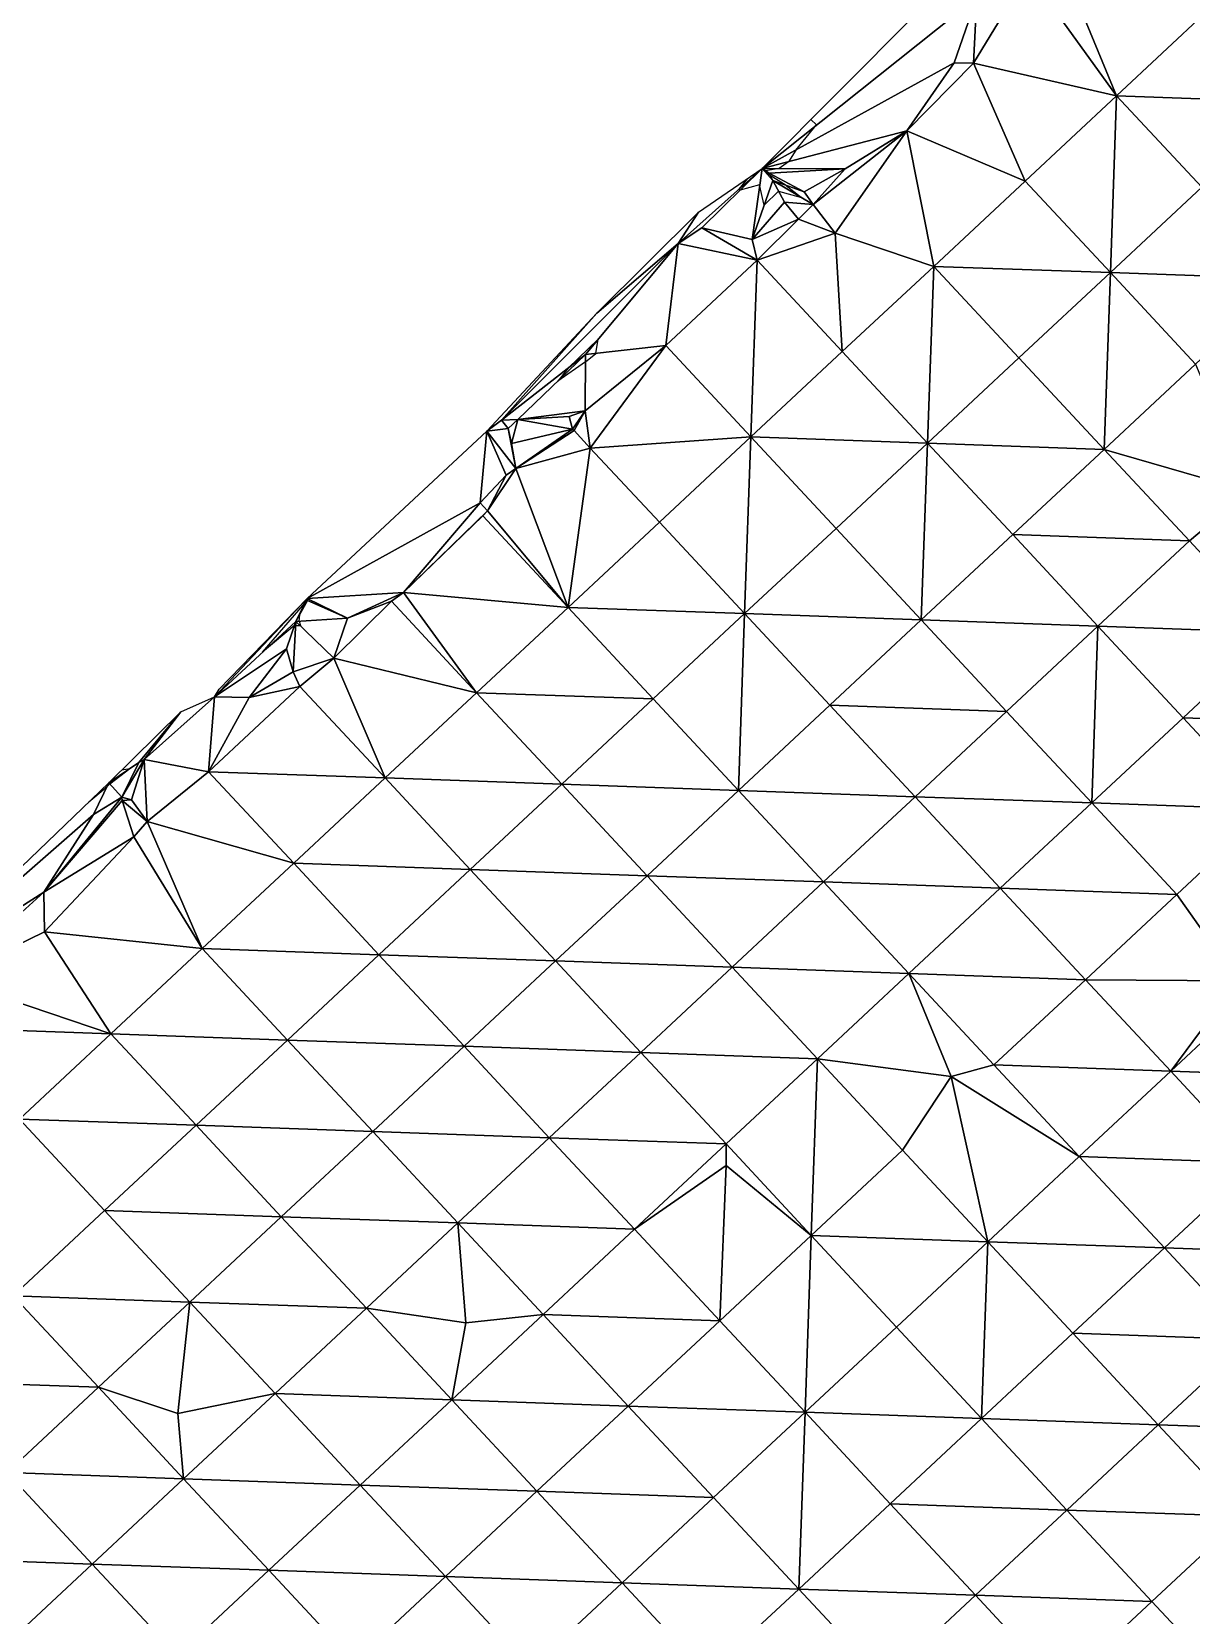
# Model space of a CAD drawing. Extents: x 452550 to 453808, y 451368 to 453069.
# Drawn here: x 453420.4 to 453513.2, y 451974.8 to 452101.4 of the extents above; entities that cross this region are included whole.
import ezdxf

# ---------------------------------------------------------------- set-up
doc = ezdxf.new("R2010")
doc.units = 0
doc.header["$LTSCALE"] = 0.35
doc.header["$MEASUREMENT"] = 0
doc.linetypes.add('DASHED', pattern=[5442.857143, 3628.571429, -1814.285714])
doc.layers.add('Default', color=42, linetype='Continuous', lineweight=25)
doc.layers.add('FPS_Contours-Minor', color=40, linetype='DASHED', lineweight=25)

msp = doc.modelspace()

# ---------------------------------------------------------------- linework, layer by layer
at = {"layer": 'Default', "color": 8, "linetype": 'Continuous', "lineweight": 25}
for points in [[(453497.24, 452108.96, 14.34), (453496.02, 452104.16, 14.38), (453478.82, 452090.46, 14.54)], [(453507.19, 452096.28, 14.27), (453500.12, 452106.1, 14.33), (453502.14, 452108.49, 14.4)], [(453514.5, 452103.1, 14.25), (453507.19, 452096.28, 14.27), (453502.14, 452108.49, 14.4)], [(453500.12, 452106.1, 14.33), (453495.74, 452098.88, 14.26), (453496.02, 452104.16, 14.38)], [(453500.12, 452106.1, 14.33), (453507.19, 452096.28, 14.27), (453495.74, 452098.88, 14.26)], [(453496.02, 452104.16, 14.38), (453494.19, 452098.91, 14.3), (453478.82, 452090.46, 14.54)], [(453495.74, 452098.88, 14.26), (453494.19, 452098.91, 14.3), (453496.02, 452104.16, 14.38)], [(453507.19, 452096.28, 14.27), (453514.5, 452103.1, 14.25), (453521.32, 452095.78, 14.31)], [(453494.19, 452098.91, 14.3), (453490.4, 452093.48, 14.31), (453478.82, 452090.46, 14.54)], [(453490.4, 452093.48, 14.31), (453494.19, 452098.91, 14.3), (453495.74, 452098.88, 14.26)], [(453499.87, 452089.46, 14.29), (453490.4, 452093.48, 14.31), (453495.74, 452098.88, 14.26)], [(453507.19, 452096.28, 14.27), (453499.87, 452089.46, 14.29), (453495.74, 452098.88, 14.26)], [(453499.87, 452089.46, 14.29), (453507.19, 452096.28, 14.27), (453506.69, 452082.15, 14.34)], [(453506.69, 452082.15, 14.34), (453507.19, 452096.28, 14.27), (453514.01, 452088.97, 14.34)], [(453514.01, 452088.97, 14.34), (453507.19, 452096.28, 14.27), (453521.32, 452095.78, 14.31)], [(453490.4, 452093.48, 14.31), (453485.46, 452090.45, 14.34), (453478.82, 452090.46, 14.54)], [(453484.67, 452085.31, 14.34), (453482.92, 452087.59, 14.46), (453490.4, 452093.48, 14.31)], [(453482.92, 452087.59, 14.46), (453485.46, 452090.45, 14.34), (453490.4, 452093.48, 14.31)], [(453490.4, 452093.48, 14.31), (453492.56, 452082.64, 14.34), (453484.67, 452085.31, 14.34)], [(453499.87, 452089.46, 14.29), (453492.56, 452082.64, 14.34), (453490.4, 452093.48, 14.31)], [(453478.82, 452090.46, 14.54), (453474.01, 452085.74, 14.43), (453472.1, 452084.47, 14.39)], [(453473.74, 452086.97, 14.36), (453478.82, 452090.46, 14.54), (453472.1, 452084.47, 14.39)], [(453478.82, 452090.46, 14.54), (453478.02, 452084.79, 14.36), (453474.01, 452085.74, 14.43)], [(453478.82, 452090.46, 14.54), (453479.68, 452089.5, 14.6), (453478.02, 452084.79, 14.36)], [(453485.46, 452090.45, 14.34), (453479.39, 452090.09, 14.46), (453478.82, 452090.46, 14.54)], [(453479.39, 452090.09, 14.46), (453479.68, 452089.5, 14.6), (453478.82, 452090.46, 14.54)], [(453479.39, 452090.09, 14.46), (453485.46, 452090.45, 14.34), (453482.19, 452088.6, 14.36)], [(453479.68, 452089.5, 14.6), (453479.39, 452090.09, 14.46), (453482.19, 452088.6, 14.36)], [(453485.46, 452090.45, 14.34), (453482.92, 452087.59, 14.46), (453482.19, 452088.6, 14.36)], [(453479.68, 452089.5, 14.6), (453480.61, 452087.78, 14.39), (453478.02, 452084.79, 14.36)], [(453480.61, 452087.78, 14.39), (453479.68, 452089.5, 14.6), (453482.92, 452087.59, 14.46)], [(453479.68, 452089.5, 14.6), (453482.19, 452088.6, 14.36), (453482.92, 452087.59, 14.46)], [(453492.56, 452082.64, 14.34), (453499.87, 452089.46, 14.29), (453506.69, 452082.15, 14.34)], [(453506.69, 452082.15, 14.34), (453514.01, 452088.97, 14.34), (453520.82, 452081.65, 14.32)], [(453478.02, 452084.79, 14.36), (453480.61, 452087.78, 14.39), (453481.73, 452086.43, 14.36)], [(453482.92, 452087.59, 14.46), (453481.73, 452086.43, 14.36), (453480.61, 452087.78, 14.39)], [(453482.92, 452087.59, 14.46), (453484.67, 452085.31, 14.34), (453481.73, 452086.43, 14.36)], [(453465.61, 452078.91, 14.42), (453473.74, 452086.97, 14.36), (453472.1, 452084.47, 14.39)], [(453478.42, 452083.14, 14.38), (453478.02, 452084.79, 14.36), (453481.73, 452086.43, 14.36)], [(453484.67, 452085.31, 14.34), (453478.42, 452083.14, 14.38), (453481.73, 452086.43, 14.36)], [(453478.42, 452083.14, 14.38), (453472.1, 452084.47, 14.39), (453474.01, 452085.74, 14.43)], [(453478.42, 452083.14, 14.38), (453474.01, 452085.74, 14.43), (453478.02, 452084.79, 14.36)], [(453485.24, 452075.83, 14.35), (453478.42, 452083.14, 14.38), (453484.67, 452085.31, 14.34)], [(453492.56, 452082.64, 14.34), (453485.24, 452075.83, 14.35), (453484.67, 452085.31, 14.34)], [(453472.1, 452084.47, 14.39), (453464.69, 452075.59, 14.52), (453457.97, 452070.35, 14.43)], [(453465.61, 452078.91, 14.42), (453472.1, 452084.47, 14.39), (453457.97, 452070.35, 14.43)], [(453472.1, 452084.47, 14.39), (453471.11, 452076.32, 14.38), (453464.69, 452075.59, 14.52)], [(453478.42, 452083.14, 14.38), (453471.11, 452076.32, 14.38), (453472.1, 452084.47, 14.39)], [(453471.11, 452076.32, 14.38), (453478.42, 452083.14, 14.38), (453477.93, 452069.01, 14.36)], [(453477.93, 452069.01, 14.36), (453478.42, 452083.14, 14.38), (453485.24, 452075.83, 14.35)], [(453485.24, 452075.83, 14.35), (453492.56, 452082.64, 14.34), (453492.06, 452068.51, 14.38)], [(453492.06, 452068.51, 14.38), (453492.56, 452082.64, 14.34), (453499.38, 452075.33, 14.37)], [(453499.38, 452075.33, 14.37), (453492.56, 452082.64, 14.34), (453506.69, 452082.15, 14.34)], [(453499.38, 452075.33, 14.37), (453506.69, 452082.15, 14.34), (453506.19, 452068.01, 14.33)], [(453506.19, 452068.01, 14.33), (453506.69, 452082.15, 14.34), (453513.51, 452074.83, 14.34)], [(453513.51, 452074.83, 14.34), (453506.69, 452082.15, 14.34), (453520.82, 452081.65, 14.32)], [(453456.8, 452069.46, 14.48), (453465.61, 452078.91, 14.42), (453457.97, 452070.35, 14.43)], [(453464.68, 452071.09, 14.38), (453471.11, 452076.32, 14.38), (453465.06, 452068.1, 14.38)], [(453464.69, 452075.59, 14.52), (453471.11, 452076.32, 14.38), (453464.68, 452071.09, 14.38)], [(453471.11, 452076.32, 14.38), (453477.93, 452069.01, 14.36), (453465.06, 452068.1, 14.38)], [(453477.93, 452069.01, 14.36), (453485.24, 452075.83, 14.35), (453492.06, 452068.51, 14.38)], [(453457.97, 452070.35, 14.43), (453464.69, 452075.59, 14.52), (453459.29, 452070.39, 14.47)], [(453464.69, 452075.59, 14.52), (453464.68, 452071.09, 14.38), (453459.29, 452070.39, 14.47)], [(453492.06, 452068.51, 14.38), (453499.38, 452075.33, 14.37), (453506.19, 452068.01, 14.33)], [(453506.19, 452068.01, 14.33), (453513.51, 452074.83, 14.34), (453517.75, 452064.67, 14.36)], [(453464.68, 452071.09, 14.38), (453463.38, 452070.65, 14.38), (453459.29, 452070.39, 14.47)], [(453463.38, 452070.65, 14.38), (453464.68, 452071.09, 14.38), (453463.66, 452069.63, 14.41)], [(453464.68, 452071.09, 14.38), (453463.79, 452069.51, 14.38), (453463.66, 452069.63, 14.41)], [(453463.79, 452069.51, 14.38), (453464.68, 452071.09, 14.38), (453465.06, 452068.1, 14.38)], [(453442.42, 452056.08, 14.5), (453456.8, 452069.46, 14.48), (453456.27, 452063.75, 14.4)], [(453456.8, 452069.46, 14.48), (453458.34, 452065.94, 14.34), (453456.27, 452063.75, 14.4)], [(453456.8, 452069.46, 14.48), (453457.97, 452070.35, 14.43), (453458.5, 452069.68, 14.49)], [(453456.8, 452069.46, 14.48), (453458.5, 452069.68, 14.49), (453459.11, 452066.49, 14.37)], [(453459.11, 452066.49, 14.37), (453458.34, 452065.94, 14.34), (453456.8, 452069.46, 14.48)], [(453457.97, 452070.35, 14.43), (453459.29, 452070.39, 14.47), (453458.5, 452069.68, 14.49)], [(453458.5, 452069.68, 14.49), (453459.29, 452070.39, 14.47), (453458.77, 452068.48, 14.42)], [(453458.5, 452069.68, 14.49), (453458.77, 452068.48, 14.42), (453459.11, 452066.49, 14.37)], [(453459.29, 452070.39, 14.47), (453463.66, 452069.63, 14.41), (453458.77, 452068.48, 14.42)], [(453463.66, 452069.63, 14.41), (453459.11, 452066.49, 14.37), (453458.77, 452068.48, 14.42)], [(453463.79, 452069.51, 14.38), (453459.11, 452066.49, 14.37), (453463.66, 452069.63, 14.41)], [(453459.11, 452066.49, 14.37), (453463.79, 452069.51, 14.38), (453465.06, 452068.1, 14.38)], [(453459.29, 452070.39, 14.47), (453463.38, 452070.65, 14.38), (453463.66, 452069.63, 14.41)], [(453477.93, 452069.01, 14.36), (453470.61, 452062.19, 14.33), (453465.06, 452068.1, 14.38)], [(453470.61, 452062.19, 14.33), (453477.93, 452069.01, 14.36), (453477.43, 452054.88, 14.38)], [(453477.43, 452054.88, 14.38), (453477.93, 452069.01, 14.36), (453484.74, 452061.69, 14.39)], [(453484.74, 452061.69, 14.39), (453477.93, 452069.01, 14.36), (453492.06, 452068.51, 14.38)], [(453484.74, 452061.69, 14.39), (453492.06, 452068.51, 14.38), (453491.56, 452054.38, 14.35)], [(453491.56, 452054.38, 14.35), (453492.06, 452068.51, 14.38), (453498.88, 452061.2, 14.35)], [(453498.88, 452061.2, 14.35), (453492.06, 452068.51, 14.38), (453506.19, 452068.01, 14.33)], [(453463.3, 452055.37, 14.34), (453459.11, 452066.49, 14.37), (453465.06, 452068.1, 14.38)], [(453470.61, 452062.19, 14.33), (453463.3, 452055.37, 14.34), (453465.06, 452068.1, 14.38)], [(453498.88, 452061.2, 14.35), (453506.19, 452068.01, 14.33), (453513.01, 452060.7, 14.39)], [(453513.01, 452060.7, 14.39), (453506.19, 452068.01, 14.33), (453517.75, 452064.67, 14.36)], [(453458.34, 452065.94, 14.34), (453456.86, 452063.11, 14.39), (453456.27, 452063.75, 14.4)], [(453456.86, 452063.11, 14.39), (453458.34, 452065.94, 14.34), (453459.11, 452066.49, 14.37)], [(453463.3, 452055.37, 14.34), (453456.86, 452063.11, 14.39), (453459.11, 452066.49, 14.37)], [(453519.83, 452053.38, 14.36), (453513.01, 452060.7, 14.39), (453517.75, 452064.67, 14.36)], [(453450.14, 452056.57, 14.4), (453442.42, 452056.08, 14.5), (453456.27, 452063.75, 14.4)], [(453450.14, 452056.57, 14.4), (453456.27, 452063.75, 14.4), (453456.86, 452063.11, 14.39)], [(453456.48, 452062.69, 14.38), (453450.14, 452056.57, 14.4), (453456.86, 452063.11, 14.39)], [(453463.3, 452055.37, 14.34), (453456.48, 452062.69, 14.38), (453456.86, 452063.11, 14.39)], [(453456.48, 452062.69, 14.38), (453463.3, 452055.37, 14.34), (453450.14, 452056.57, 14.4)], [(453463.3, 452055.37, 14.34), (453470.61, 452062.19, 14.33), (453477.43, 452054.88, 14.38)], [(453477.43, 452054.88, 14.38), (453484.74, 452061.69, 14.39), (453491.56, 452054.38, 14.35)], [(453491.56, 452054.38, 14.35), (453498.88, 452061.2, 14.35), (453505.7, 452053.88, 14.38)], [(453505.7, 452053.88, 14.38), (453498.88, 452061.2, 14.35), (453513.01, 452060.7, 14.39)], [(453505.7, 452053.88, 14.38), (453513.01, 452060.7, 14.39), (453519.83, 452053.38, 14.36)], [(453435, 452048.24, 14.49), (453435.39, 452048.84, 14.49), (453442.42, 452056.08, 14.5)], [(453441.53, 452054.25, 14.51), (453435, 452048.24, 14.49), (453442.42, 452056.08, 14.5)], [(453442.42, 452056.08, 14.5), (453442.44, 452055.92, 14.48), (453441.53, 452054.25, 14.51)], [(453442.44, 452055.92, 14.48), (453445.66, 452054.52, 14.36), (453441.53, 452054.25, 14.51)], [(453445.66, 452054.52, 14.36), (453442.42, 452056.08, 14.5), (453450.14, 452056.57, 14.4)], [(453442.42, 452056.08, 14.5), (453445.66, 452054.52, 14.36), (453442.44, 452055.92, 14.48)], [(453445.66, 452054.52, 14.36), (453449.16, 452055.87, 14.4), (453444.55, 452051.32, 14.43)], [(453449.16, 452055.87, 14.4), (453455.98, 452048.56, 14.32), (453444.55, 452051.32, 14.43)], [(453449.16, 452055.87, 14.4), (453445.66, 452054.52, 14.36), (453450.14, 452056.57, 14.4)], [(453455.98, 452048.56, 14.32), (453449.16, 452055.87, 14.4), (453450.14, 452056.57, 14.4)], [(453463.3, 452055.37, 14.34), (453455.98, 452048.56, 14.32), (453450.14, 452056.57, 14.4)], [(453441.53, 452054.25, 14.51), (453440.76, 452052.06, 14.44), (453435, 452048.24, 14.49)], [(453440.76, 452052.06, 14.44), (453441.53, 452054.25, 14.51), (453441.3, 452050.23, 14.4)], [(453441.53, 452054.25, 14.51), (453444.55, 452051.32, 14.43), (453441.3, 452050.23, 14.4)], [(453445.66, 452054.52, 14.36), (453444.55, 452051.32, 14.43), (453441.53, 452054.25, 14.51)], [(453455.98, 452048.56, 14.32), (453463.3, 452055.37, 14.34), (453470.11, 452048.06, 14.41)], [(453470.11, 452048.06, 14.41), (453463.3, 452055.37, 14.34), (453477.43, 452054.88, 14.38)], [(453470.11, 452048.06, 14.41), (453477.43, 452054.88, 14.38), (453476.93, 452040.74, 14.38)], [(453476.93, 452040.74, 14.38), (453477.43, 452054.88, 14.38), (453484.25, 452047.56, 14.37)], [(453484.25, 452047.56, 14.37), (453477.43, 452054.88, 14.38), (453491.56, 452054.38, 14.35)], [(453484.25, 452047.56, 14.37), (453491.56, 452054.38, 14.35), (453498.38, 452047.06, 14.37)], [(453498.38, 452047.06, 14.37), (453491.56, 452054.38, 14.35), (453505.7, 452053.88, 14.38)], [(453498.38, 452047.06, 14.37), (453505.7, 452053.88, 14.38), (453505.2, 452039.75, 14.36)], [(453505.2, 452039.75, 14.36), (453505.7, 452053.88, 14.38), (453512.51, 452046.56, 14.38)], [(453512.51, 452046.56, 14.38), (453505.7, 452053.88, 14.38), (453519.83, 452053.38, 14.36)], [(453512.51, 452046.56, 14.38), (453519.83, 452053.38, 14.36), (453526.65, 452046.07, 14.33)], [(453440.76, 452052.06, 14.44), (453437.79, 452048.17, 14.41), (453435, 452048.24, 14.49)], [(453440.76, 452052.06, 14.44), (453441.3, 452050.23, 14.4), (453437.79, 452048.17, 14.41)], [(453444.55, 452051.32, 14.43), (453441.85, 452049.05, 14.37), (453441.3, 452050.23, 14.4)], [(453448.66, 452041.74, 14.33), (453441.85, 452049.05, 14.37), (453444.55, 452051.32, 14.43)], [(453455.98, 452048.56, 14.32), (453448.66, 452041.74, 14.33), (453444.55, 452051.32, 14.43)], [(453441.3, 452050.23, 14.4), (453441.85, 452049.05, 14.37), (453437.79, 452048.17, 14.41)], [(453434.53, 452042.24, 14.37), (453429.39, 452043.21, 14.48), (453435, 452048.24, 14.49)], [(453429.39, 452043.21, 14.48), (453432.33, 452047.03, 14.47), (453435, 452048.24, 14.49)], [(453434.53, 452042.24, 14.37), (453441.85, 452049.05, 14.37), (453448.66, 452041.74, 14.33)], [(453441.85, 452049.05, 14.37), (453434.53, 452042.24, 14.37), (453437.79, 452048.17, 14.41)], [(453434.53, 452042.24, 14.37), (453435, 452048.24, 14.49), (453437.79, 452048.17, 14.41)], [(453448.66, 452041.74, 14.33), (453455.98, 452048.56, 14.32), (453462.8, 452041.24, 14.36)], [(453462.8, 452041.24, 14.36), (453455.98, 452048.56, 14.32), (453470.11, 452048.06, 14.41)], [(453462.8, 452041.24, 14.36), (453470.11, 452048.06, 14.41), (453476.93, 452040.74, 14.38)], [(453426.55, 452041.36, 14.51), (453432.33, 452047.03, 14.47), (453428.96, 452042.97, 14.5)], [(453432.33, 452047.03, 14.47), (453429.39, 452043.21, 14.48), (453428.96, 452042.97, 14.5)], [(453476.93, 452040.74, 14.38), (453484.25, 452047.56, 14.37), (453491.06, 452040.24, 14.41)], [(453491.06, 452040.24, 14.41), (453484.25, 452047.56, 14.37), (453498.38, 452047.06, 14.37)], [(453491.06, 452040.24, 14.41), (453498.38, 452047.06, 14.37), (453505.2, 452039.75, 14.36)], [(453505.2, 452039.75, 14.36), (453512.51, 452046.56, 14.38), (453519.33, 452039.25, 14.34)], [(453519.33, 452039.25, 14.34), (453512.51, 452046.56, 14.38), (453526.65, 452046.07, 14.33)], [(453427.6, 452040.21, 14.41), (453426.55, 452041.36, 14.51), (453428.96, 452042.97, 14.5)], [(453427.6, 452040.21, 14.41), (453428.96, 452042.97, 14.5), (453429.39, 452043.21, 14.48)], [(453428.37, 452040, 14.41), (453427.6, 452040.21, 14.41), (453429.39, 452043.21, 14.48)], [(453428.37, 452040, 14.41), (453429.39, 452043.21, 14.48), (453429.61, 452038.25, 14.37)], [(453429.39, 452043.21, 14.48), (453434.53, 452042.24, 14.37), (453429.61, 452038.25, 14.37)], [(453434.53, 452042.24, 14.37), (453441.35, 452034.92, 14.34), (453429.61, 452038.25, 14.37)], [(453441.35, 452034.92, 14.34), (453434.53, 452042.24, 14.37), (453448.66, 452041.74, 14.33)], [(453441.35, 452034.92, 14.34), (453448.66, 452041.74, 14.33), (453455.48, 452034.42, 14.37)], [(453455.48, 452034.42, 14.37), (453448.66, 452041.74, 14.33), (453462.8, 452041.24, 14.36)], [(453409.74, 452025.21, 14.43), (453426.55, 452041.36, 14.51), (453425.33, 452038.83, 14.45)], [(453426.55, 452041.36, 14.51), (453427.6, 452040.21, 14.41), (453425.33, 452038.83, 14.45)], [(453455.48, 452034.42, 14.37), (453462.8, 452041.24, 14.36), (453469.62, 452033.92, 14.33)], [(453469.62, 452033.92, 14.33), (453462.8, 452041.24, 14.36), (453476.93, 452040.74, 14.38)], [(453469.62, 452033.92, 14.33), (453476.93, 452040.74, 14.38), (453483.75, 452033.43, 14.4)], [(453483.75, 452033.43, 14.4), (453476.93, 452040.74, 14.38), (453491.06, 452040.24, 14.41)], [(453421.36, 452032.62, 14.38), (453425.33, 452038.83, 14.45), (453427.6, 452040.21, 14.41)], [(453427.62, 452039.95, 14.39), (453421.36, 452032.62, 14.38), (453427.6, 452040.21, 14.41)], [(453427.62, 452039.95, 14.39), (453428.56, 452037.03, 14.37), (453421.36, 452032.62, 14.38)], [(453427.6, 452040.21, 14.41), (453428.37, 452040, 14.41), (453427.62, 452039.95, 14.39)], [(453428.37, 452040, 14.41), (453429.61, 452038.25, 14.37), (453427.62, 452039.95, 14.39)], [(453429.61, 452038.25, 14.37), (453428.56, 452037.03, 14.37), (453427.62, 452039.95, 14.39)], [(453483.75, 452033.43, 14.4), (453491.06, 452040.24, 14.41), (453497.88, 452032.93, 14.37)], [(453497.88, 452032.93, 14.37), (453491.06, 452040.24, 14.41), (453505.2, 452039.75, 14.36)], [(453497.88, 452032.93, 14.37), (453505.2, 452039.75, 14.36), (453512.02, 452032.43, 14.31)], [(453512.02, 452032.43, 14.31), (453505.2, 452039.75, 14.36), (453519.33, 452039.25, 14.34)], [(453512.02, 452032.43, 14.31), (453519.33, 452039.25, 14.34), (453516.89, 452025.52, 14.31)], [(453421.36, 452032.62, 14.38), (453409.74, 452025.21, 14.43), (453425.33, 452038.83, 14.45)], [(453434.03, 452028.1, 14.32), (453428.56, 452037.03, 14.37), (453429.61, 452038.25, 14.37)], [(453441.35, 452034.92, 14.34), (453434.03, 452028.1, 14.32), (453429.61, 452038.25, 14.37)], [(453428.56, 452037.03, 14.37), (453421.42, 452029.44, 14.38), (453421.36, 452032.62, 14.38)], [(453428.56, 452037.03, 14.37), (453434.03, 452028.1, 14.32), (453421.42, 452029.44, 14.38)], [(453434.03, 452028.1, 14.32), (453441.35, 452034.92, 14.34), (453448.17, 452027.6, 14.37)], [(453448.17, 452027.6, 14.37), (453441.35, 452034.92, 14.34), (453455.48, 452034.42, 14.37)], [(453448.17, 452027.6, 14.37), (453455.48, 452034.42, 14.37), (453462.3, 452027.11, 14.34)], [(453462.3, 452027.11, 14.34), (453455.48, 452034.42, 14.37), (453469.62, 452033.92, 14.33)], [(453462.3, 452027.11, 14.34), (453469.62, 452033.92, 14.33), (453476.43, 452026.61, 14.35)], [(453476.43, 452026.61, 14.35), (453469.62, 452033.92, 14.33), (453483.75, 452033.43, 14.4)], [(453476.43, 452026.61, 14.35), (453483.75, 452033.43, 14.4), (453490.57, 452026.11, 14.37)], [(453490.57, 452026.11, 14.37), (453483.75, 452033.43, 14.4), (453497.88, 452032.93, 14.37)], [(453490.57, 452026.11, 14.37), (453497.88, 452032.93, 14.37), (453504.7, 452025.61, 14.3)], [(453504.7, 452025.61, 14.3), (453497.88, 452032.93, 14.37), (453512.02, 452032.43, 14.31)], [(453421.36, 452032.62, 14.38), (453413.69, 452025.68, 14.39), (453409.74, 452025.21, 14.43)], [(453421.42, 452029.44, 14.38), (453413.69, 452025.68, 14.39), (453421.36, 452032.62, 14.38)], [(453504.7, 452025.61, 14.3), (453512.02, 452032.43, 14.31), (453516.89, 452025.52, 14.31)], [(453421.42, 452029.44, 14.38), (453426.72, 452021.28, 14.33), (453413.69, 452025.68, 14.39)], [(453434.03, 452028.1, 14.32), (453426.72, 452021.28, 14.33), (453421.42, 452029.44, 14.38)], [(453426.72, 452021.28, 14.33), (453434.03, 452028.1, 14.32), (453440.85, 452020.79, 14.41)], [(453440.85, 452020.79, 14.41), (453434.03, 452028.1, 14.32), (453448.17, 452027.6, 14.37)], [(453440.85, 452020.79, 14.41), (453448.17, 452027.6, 14.37), (453454.98, 452020.29, 14.36)], [(453454.98, 452020.29, 14.36), (453448.17, 452027.6, 14.37), (453462.3, 452027.11, 14.34)], [(453454.98, 452020.29, 14.36), (453462.3, 452027.11, 14.34), (453469.12, 452019.79, 14.36)], [(453469.12, 452019.79, 14.36), (453462.3, 452027.11, 14.34), (453476.43, 452026.61, 14.35)], [(453469.12, 452019.79, 14.36), (453476.43, 452026.61, 14.35), (453483.25, 452019.29, 14.33)], [(453483.25, 452019.29, 14.33), (453476.43, 452026.61, 14.35), (453490.57, 452026.11, 14.37)], [(453426.72, 452021.28, 14.33), (453412.58, 452021.78, 14.36), (453413.69, 452025.68, 14.39)], [(453483.25, 452019.29, 14.33), (453490.57, 452026.11, 14.37), (453493.96, 452017.88, 14.29)], [(453490.57, 452026.11, 14.37), (453497.38, 452018.8, 14.31), (453493.96, 452017.88, 14.29)], [(453497.38, 452018.8, 14.31), (453490.57, 452026.11, 14.37), (453504.7, 452025.61, 14.3)], [(453497.38, 452018.8, 14.31), (453504.7, 452025.61, 14.3), (453511.52, 452018.3, 14.36)], [(453511.52, 452018.3, 14.36), (453504.7, 452025.61, 14.3), (453516.89, 452025.52, 14.31)], [(453518.83, 452025.12, 14.35), (453511.52, 452018.3, 14.36), (453516.89, 452025.52, 14.31)], [(453511.52, 452018.3, 14.36), (453518.83, 452025.12, 14.35), (453525.65, 452017.8, 14.35)], [(453419.4, 452014.47, 14.29), (453412.58, 452021.78, 14.36), (453426.72, 452021.28, 14.33)], [(453419.4, 452014.47, 14.29), (453426.72, 452021.28, 14.33), (453433.54, 452013.97, 14.39)], [(453433.54, 452013.97, 14.39), (453426.72, 452021.28, 14.33), (453440.85, 452020.79, 14.41)], [(453433.54, 452013.97, 14.39), (453440.85, 452020.79, 14.41), (453447.67, 452013.47, 14.39)], [(453447.67, 452013.47, 14.39), (453440.85, 452020.79, 14.41), (453454.98, 452020.29, 14.36)], [(453447.67, 452013.47, 14.39), (453454.98, 452020.29, 14.36), (453461.8, 452012.97, 14.4)], [(453461.8, 452012.97, 14.4), (453454.98, 452020.29, 14.36), (453469.12, 452019.79, 14.36)], [(453461.8, 452012.97, 14.4), (453469.12, 452019.79, 14.36), (453475.94, 452012.48, 14.36)], [(453475.94, 452012.48, 14.36), (453469.12, 452019.79, 14.36), (453483.25, 452019.29, 14.33)], [(453475.94, 452012.48, 14.36), (453483.25, 452019.29, 14.33), (453482.75, 452005.16, 14.33)], [(453482.75, 452005.16, 14.33), (453483.25, 452019.29, 14.33), (453490.07, 452011.98, 14.29)], [(453490.07, 452011.98, 14.29), (453483.25, 452019.29, 14.33), (453493.96, 452017.88, 14.29)], [(453497.38, 452018.8, 14.31), (453504.2, 452011.48, 14.36), (453493.96, 452017.88, 14.29)], [(453504.2, 452011.48, 14.36), (453497.38, 452018.8, 14.31), (453511.52, 452018.3, 14.36)], [(453496.89, 452004.66, 14.33), (453490.07, 452011.98, 14.29), (453493.96, 452017.88, 14.29)], [(453504.2, 452011.48, 14.36), (453496.89, 452004.66, 14.33), (453493.96, 452017.88, 14.29)], [(453504.2, 452011.48, 14.36), (453511.52, 452018.3, 14.36), (453518.34, 452010.98, 14.39)], [(453518.34, 452010.98, 14.39), (453511.52, 452018.3, 14.36), (453525.65, 452017.8, 14.35)], [(453418.9, 452000.33, 14.4), (453419.4, 452014.47, 14.29), (453426.22, 452007.15, 14.35)], [(453426.22, 452007.15, 14.35), (453419.4, 452014.47, 14.29), (453433.54, 452013.97, 14.39)], [(453426.22, 452007.15, 14.35), (453433.54, 452013.97, 14.39), (453440.35, 452006.65, 14.35)], [(453440.35, 452006.65, 14.35), (453433.54, 452013.97, 14.39), (453447.67, 452013.47, 14.39)], [(453440.35, 452006.65, 14.35), (453447.67, 452013.47, 14.39), (453454.49, 452006.16, 14.41)], [(453454.49, 452006.16, 14.41), (453447.67, 452013.47, 14.39), (453461.8, 452012.97, 14.4)], [(453454.49, 452006.16, 14.41), (453461.8, 452012.97, 14.4), (453468.62, 452005.66, 14.41)], [(453468.62, 452005.66, 14.41), (453461.8, 452012.97, 14.4), (453475.94, 452012.48, 14.36)], [(453468.62, 452005.66, 14.41), (453475.94, 452012.48, 14.36), (453475.94, 452010.75, 14.35)], [(453475.94, 452012.48, 14.36), (453482.75, 452005.16, 14.33), (453475.94, 452010.75, 14.35)], [(453482.75, 452005.16, 14.33), (453490.07, 452011.98, 14.29), (453496.89, 452004.66, 14.33)], [(453496.89, 452004.66, 14.33), (453504.2, 452011.48, 14.36), (453511.02, 452004.16, 14.43)], [(453511.02, 452004.16, 14.43), (453504.2, 452011.48, 14.36), (453518.34, 452010.98, 14.39)], [(453475.44, 451998.34, 14.38), (453468.62, 452005.66, 14.41), (453475.94, 452010.75, 14.35)], [(453482.75, 452005.16, 14.33), (453475.44, 451998.34, 14.38), (453475.94, 452010.75, 14.35)], [(453511.02, 452004.16, 14.43), (453518.34, 452010.98, 14.39), (453525.15, 452003.67, 14.4)], [(453418.9, 452000.33, 14.4), (453426.22, 452007.15, 14.35), (453433.04, 451999.84, 14.34)], [(453433.04, 451999.84, 14.34), (453426.22, 452007.15, 14.35), (453440.35, 452006.65, 14.35)], [(453433.04, 451999.84, 14.34), (453440.35, 452006.65, 14.35), (453447.17, 451999.34, 14.38)], [(453447.17, 451999.34, 14.38), (453440.35, 452006.65, 14.35), (453454.49, 452006.16, 14.41)], [(453447.17, 451999.34, 14.38), (453454.49, 452006.16, 14.41), (453455.11, 451998.17, 14.37)], [(453461.3, 451998.84, 14.43), (453454.49, 452006.16, 14.41), (453468.62, 452005.66, 14.41)], [(453454.49, 452006.16, 14.41), (453461.3, 451998.84, 14.43), (453455.11, 451998.17, 14.37)], [(453461.3, 451998.84, 14.43), (453468.62, 452005.66, 14.41), (453475.44, 451998.34, 14.38)], [(453475.44, 451998.34, 14.38), (453482.75, 452005.16, 14.33), (453482.26, 451991.03, 14.41)], [(453482.26, 451991.03, 14.41), (453482.75, 452005.16, 14.33), (453489.57, 451997.84, 14.36)], [(453489.57, 451997.84, 14.36), (453482.75, 452005.16, 14.33), (453496.89, 452004.66, 14.33)], [(453489.57, 451997.84, 14.36), (453496.89, 452004.66, 14.33), (453496.39, 451990.53, 14.4)], [(453496.39, 451990.53, 14.4), (453496.89, 452004.66, 14.33), (453503.7, 451997.35, 14.37)], [(453503.7, 451997.35, 14.37), (453496.89, 452004.66, 14.33), (453511.02, 452004.16, 14.43)], [(453503.7, 451997.35, 14.37), (453511.02, 452004.16, 14.43), (453517.84, 451996.85, 14.4)], [(453517.84, 451996.85, 14.4), (453511.02, 452004.16, 14.43), (453525.15, 452003.67, 14.4)], [(453411.59, 451993.52, 14.39), (453418.9, 452000.33, 14.4), (453425.72, 451993.02, 14.4)], [(453425.72, 451993.02, 14.4), (453418.9, 452000.33, 14.4), (453433.04, 451999.84, 14.34)], [(453425.72, 451993.02, 14.4), (453433.04, 451999.84, 14.34), (453432.07, 451990.92, 14.38)], [(453433.04, 451999.84, 14.34), (453439.86, 451992.52, 14.35), (453432.07, 451990.92, 14.38)], [(453439.86, 451992.52, 14.35), (453433.04, 451999.84, 14.34), (453447.17, 451999.34, 14.38)], [(453439.86, 451992.52, 14.35), (453447.17, 451999.34, 14.38), (453453.99, 451992.02, 14.4)], [(453453.99, 451992.02, 14.4), (453447.17, 451999.34, 14.38), (453455.11, 451998.17, 14.37)], [(453453.99, 451992.02, 14.4), (453461.3, 451998.84, 14.43), (453468.12, 451991.52, 14.38)], [(453461.3, 451998.84, 14.43), (453453.99, 451992.02, 14.4), (453455.11, 451998.17, 14.37)], [(453468.12, 451991.52, 14.38), (453461.3, 451998.84, 14.43), (453475.44, 451998.34, 14.38)], [(453468.12, 451991.52, 14.38), (453475.44, 451998.34, 14.38), (453482.26, 451991.03, 14.41)], [(453482.26, 451991.03, 14.41), (453489.57, 451997.84, 14.36), (453496.39, 451990.53, 14.4)], [(453496.39, 451990.53, 14.4), (453503.7, 451997.35, 14.37), (453510.52, 451990.03, 14.34)], [(453510.52, 451990.03, 14.34), (453503.7, 451997.35, 14.37), (453517.84, 451996.85, 14.4)], [(453510.52, 451990.03, 14.34), (453517.84, 451996.85, 14.4), (453524.66, 451989.53, 14.37)], [(453418.41, 451986.2, 14.4), (453411.59, 451993.52, 14.39), (453425.72, 451993.02, 14.4)], [(453418.41, 451986.2, 14.4), (453425.72, 451993.02, 14.4), (453432.54, 451985.7, 14.4)], [(453432.54, 451985.7, 14.4), (453425.72, 451993.02, 14.4), (453432.07, 451990.92, 14.38)], [(453439.86, 451992.52, 14.35), (453432.54, 451985.7, 14.4), (453432.07, 451990.92, 14.38)], [(453432.54, 451985.7, 14.4), (453439.86, 451992.52, 14.35), (453446.67, 451985.2, 14.36)], [(453446.67, 451985.2, 14.36), (453439.86, 451992.52, 14.35), (453453.99, 451992.02, 14.4)], [(453446.67, 451985.2, 14.36), (453453.99, 451992.02, 14.4), (453460.81, 451984.71, 14.37)], [(453460.81, 451984.71, 14.37), (453453.99, 451992.02, 14.4), (453468.12, 451991.52, 14.38)], [(453460.81, 451984.71, 14.37), (453468.12, 451991.52, 14.38), (453474.94, 451984.21, 14.39)], [(453474.94, 451984.21, 14.39), (453468.12, 451991.52, 14.38), (453482.26, 451991.03, 14.41)], [(453474.94, 451984.21, 14.39), (453482.26, 451991.03, 14.41), (453481.76, 451976.89, 14.43)], [(453481.76, 451976.89, 14.43), (453482.26, 451991.03, 14.41), (453489.07, 451983.71, 14.42)], [(453489.07, 451983.71, 14.42), (453482.26, 451991.03, 14.41), (453496.39, 451990.53, 14.4)], [(453489.07, 451983.71, 14.42), (453496.39, 451990.53, 14.4), (453503.21, 451983.21, 14.38)], [(453503.21, 451983.21, 14.38), (453496.39, 451990.53, 14.4), (453510.52, 451990.03, 14.34)], [(453503.21, 451983.21, 14.38), (453510.52, 451990.03, 14.34), (453517.34, 451982.72, 14.33)], [(453517.34, 451982.72, 14.33), (453510.52, 451990.03, 14.34), (453524.66, 451989.53, 14.37)], [(453411.09, 451979.38, 14.41), (453418.41, 451986.2, 14.4), (453425.22, 451978.88, 14.41)], [(453425.22, 451978.88, 14.41), (453418.41, 451986.2, 14.4), (453432.54, 451985.7, 14.4)], [(453425.22, 451978.88, 14.41), (453432.54, 451985.7, 14.4), (453439.36, 451978.39, 14.42)], [(453439.36, 451978.39, 14.42), (453432.54, 451985.7, 14.4), (453446.67, 451985.2, 14.36)], [(453439.36, 451978.39, 14.42), (453446.67, 451985.2, 14.36), (453453.49, 451977.89, 14.33)], [(453453.49, 451977.89, 14.33), (453446.67, 451985.2, 14.36), (453460.81, 451984.71, 14.37)], [(453453.49, 451977.89, 14.33), (453460.81, 451984.71, 14.37), (453467.62, 451977.39, 14.41)], [(453467.62, 451977.39, 14.41), (453460.81, 451984.71, 14.37), (453474.94, 451984.21, 14.39)], [(453467.62, 451977.39, 14.41), (453474.94, 451984.21, 14.39), (453481.76, 451976.89, 14.43)], [(453481.76, 451976.89, 14.43), (453489.07, 451983.71, 14.42), (453495.89, 451976.4, 14.38)], [(453495.89, 451976.4, 14.38), (453489.07, 451983.71, 14.42), (453503.21, 451983.21, 14.38)], [(453495.89, 451976.4, 14.38), (453503.21, 451983.21, 14.38), (453510.02, 451975.9, 14.38)], [(453510.02, 451975.9, 14.38), (453503.21, 451983.21, 14.38), (453517.34, 451982.72, 14.33)], [(453510.02, 451975.9, 14.38), (453517.34, 451982.72, 14.33), (453516.84, 451968.58, 14.32)], [(453417.91, 451972.07, 14.4), (453411.09, 451979.38, 14.41), (453425.22, 451978.88, 14.41)], [(453417.91, 451972.07, 14.4), (453425.22, 451978.88, 14.41), (453432.04, 451971.57, 14.44)], [(453432.04, 451971.57, 14.44), (453425.22, 451978.88, 14.41), (453439.36, 451978.39, 14.42)], [(453432.04, 451971.57, 14.44), (453439.36, 451978.39, 14.42), (453446.18, 451971.07, 14.42)], [(453446.18, 451971.07, 14.42), (453439.36, 451978.39, 14.42), (453453.49, 451977.89, 14.33)], [(453446.18, 451971.07, 14.42), (453453.49, 451977.89, 14.33), (453460.31, 451970.57, 14.34)], [(453460.31, 451970.57, 14.34), (453453.49, 451977.89, 14.33), (453467.62, 451977.39, 14.41)], [(453460.31, 451970.57, 14.34), (453467.62, 451977.39, 14.41), (453474.44, 451970.08, 14.42)], [(453474.44, 451970.08, 14.42), (453467.62, 451977.39, 14.41), (453481.76, 451976.89, 14.43)], [(453474.44, 451970.08, 14.42), (453481.76, 451976.89, 14.43), (453488.58, 451969.58, 14.4)], [(453488.58, 451969.58, 14.4), (453481.76, 451976.89, 14.43), (453495.89, 451976.4, 14.38)], [(453488.58, 451969.58, 14.4), (453495.89, 451976.4, 14.38), (453502.71, 451969.08, 14.4)], [(453502.71, 451969.08, 14.4), (453495.89, 451976.4, 14.38), (453510.02, 451975.9, 14.38)], [(453502.71, 451969.08, 14.4), (453510.02, 451975.9, 14.38), (453516.84, 451968.58, 14.32)]]:
    msp.add_3dface(points, dxfattribs=at)
at = {"layer": 'FPS_Contours-Minor', "color": 12, "linetype": 'Continuous', "lineweight": 25}
for p, q in [((453481.52, 452091.95, 14.5), (453483.19, 452093.95, 14.5)), ((453482.72, 452094.39, 14.5), (453483.19, 452093.95, 14.5)), ((453480.93, 452091.01, 14.5), (453480.18, 452090.46, 14.5)), ((453481.52, 452091.95, 14.5), (453480.93, 452091.01, 14.5)), ((453480.18, 452090.46, 14.5), (453479.1, 452090.28, 14.5)), ((453479.47, 452089.92, 14.5), (453479.1, 452090.28, 14.5)), ((453480.76, 452089.12, 14.5), (453479.47, 452089.92, 14.5)), ((453477.67, 452089.67, 14.5), (453476.97, 452088.82, 14.5)), ((453476.97, 452088.82, 14.5), (453477.06, 452088.74, 14.5)), ((453478.63, 452089.17, 14.5), (453477.06, 452088.74, 14.5)), ((453478.98, 452087.53, 14.5), (453478.63, 452089.17, 14.5)), ((453478.98, 452087.53, 14.5), (453480.13, 452088.67, 14.5)), ((453480.13, 452088.67, 14.5), (453481.99, 452088.14, 14.5)), ((453480.76, 452089.12, 14.5), (453481.99, 452088.14, 14.5)), ((453465.72, 452076.83, 14.5), (453463.32, 452074.52, 14.5)), ((453465.53, 452075.69, 14.5), (453465.72, 452076.83, 14.5)), ((453464.69, 452075.01, 14.5), (453462.48, 452073.46, 14.5)), ((453463.32, 452074.52, 14.5), (453462.48, 452073.46, 14.5)), ((453464.69, 452075.01, 14.5), (453465.53, 452075.69, 14.5)), ((453438.86, 452051.79, 14.5), (453442.26, 452055.75, 14.5)), ((453441.83, 452054.79, 14.5), (453442.26, 452055.75, 14.5)), ((453441.78, 452054.27, 14.5), (453441.83, 452054.79, 14.5)), ((453441.78, 452054.27, 14.5), (453441.88, 452053.92, 14.5)), ((453441.43, 452053.95, 14.5), (453438.86, 452051.79, 14.5)), ((453441.52, 452053.93, 14.5), (453441.43, 452053.95, 14.5)), ((453441.52, 452053.93, 14.5), (453441.88, 452053.92, 14.5)), ((453426.63, 452041.28, 14.5), (453428.24, 452042.49, 14.5)), ((453427.59, 452042.38, 14.5), (453428.24, 452042.49, 14.5)), ((453424.96, 452039.83, 14.5), (453426.41, 452041.07, 14.5)), ((453426.63, 452041.28, 14.5), (453426.41, 452041.07, 14.5))]:
    msp.add_line(p, q, dxfattribs=at)

doc.saveas('drawing.dxf')
